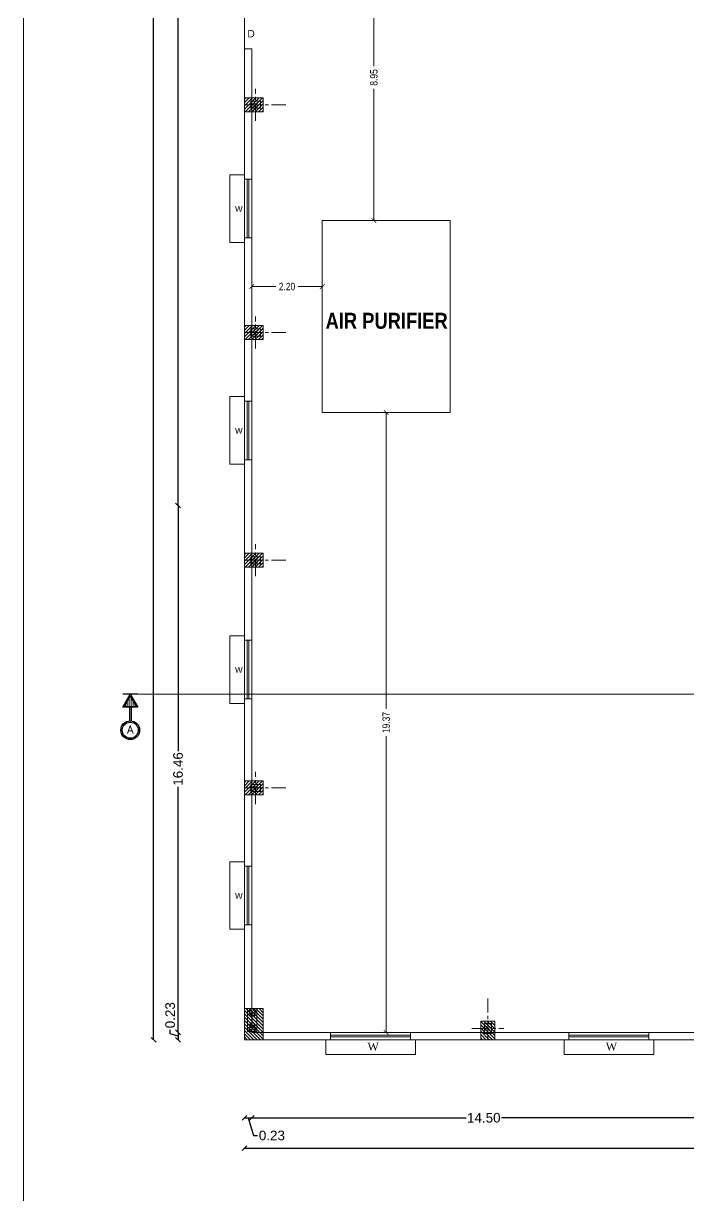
# Model space of a CAD drawing. Header units: metres. Extents: x -1560405 to -1559609, y 42907 to 43310.
# Drawn here: x -1559943.01 to -1559922.22, y 42955.75 to 42992.38 of the extents above; entities that cross this region are included whole.
import ezdxf

# ---------------------------------------------------------------- set-up
doc = ezdxf.new("R2010")
doc.units = ezdxf.units.M
doc.header["$LTSCALE"] = 750
doc.header["$MEASUREMENT"] = 0
doc.header["$PDMODE"] = 35
doc.header["$PDSIZE"] = 50
doc.linetypes.add('CENTER2', pattern=[1.125, 0.75, -0.125, 0.125, -0.125])
doc.linetypes.add('DASHED2', pattern=[9.525, 6.35, -3.175])
doc.layers.get('0').update_dxf_attribs({"lineweight": 5})
doc.layers.get('Defpoints').update_dxf_attribs({"lineweight": 0})
doc.layers.add('BLK_1_FLR_0_BLT_UP_AREA', color=1, linetype='Continuous', plot=False)
doc.layers.add('BLK_1_FLR_0_CARPET_AREA', color=10, linetype='Continuous')
doc.layers.add('BLK_1_FLR_0_REGULAR_ROOM_1', color=117, linetype='Continuous')
doc.layers.add('grid', color=253, linetype='Continuous', lineweight=5)
doc.styles.add('2', font='swisscb.ttf', dxfattribs={"height": 0.23})
doc.styles.add('GLOBAL INFRA', font='ARIALNB.TTF', dxfattribs={"height": 0.3})
doc.styles.add('mani', font='swissc.ttf', dxfattribs={"height": 0.23})
doc.styles.get("Standard").update_dxf_attribs({"font": 'arial.ttf'})
doc.styles.add('STYLE2', font='romant.shx', dxfattribs={"width": 0.8, "height": 4})
doc.dimstyles.new('Civil Mt', dxfattribs={"dimtxt": 0.23, "dimasz": 0.15, "dimexe": 0, "dimexo": 0, "dimgap": 0.1, "dimtad": 0, "dimzin": 0, "dimdsep": 46, "dimtxsty": 'mani', "dimblk": 'ARCHTICK', "dimcen": 0, "dimse1": 1, "dimse2": 1, "dimclrd": 253, "dimclrt": 7, "dimadec": 0, "dimazin": 3, "dimtfac": 1, "dimtofl": 0, "dimtmove": 1, "dimatfit": 3, "dimfxl": 0, "dimfrac": 2, "dimtolj": 1, "dimtzin": 0, "dimlwd": 13, "dimarcsym": 0})
doc.dimstyles.new('Civil mt size large', dxfattribs={"dimtxt": 0.3, "dimasz": 0.15, "dimexe": 0, "dimexo": 0, "dimgap": 0.0625, "dimtad": 0, "dimzin": 0, "dimdsep": 46, "dimtxsty": 'Standard', "dimblk": 'OBLIQUE', "dimcen": 0, "dimse1": 1, "dimse2": 1, "dimclrd": 253, "dimclrt": 7, "dimadec": 0, "dimazin": 3, "dimtfac": 1, "dimtofl": 0, "dimtmove": 1, "dimatfit": 3, "dimfxl": 0, "dimfrac": 2, "dimtolj": 1, "dimtzin": 0, "dimarcsym": 0})

# ---------------------------------------------------------------- blocks, each defined once
blk = doc.blocks.new('Z$W@#0BBF08D7')
for p, q in [((84, 42), (0, 42)), ((42, 84), (42, 0))]:
    blk.add_line(p, q)
blk.add_circle((42, 42), 21)
blk = doc.blocks.new('Z$W@#71D679F2')
at = {"color": 1}
for points in [[(0, 300), (740, 300), (740, 0), (0, 0)], [(135, 50), (135, 250), (145, 250), (145, 50)], [(145, 147), (595, 147), (595, 152), (145, 152)], [(605, 50), (605, 250), (595, 250), (595, 50)]]:
    blk.add_lwpolyline(points, close=True, dxfattribs=at)
for p in [(18, 183), (18, 33), (168, 183), (168, 33)]:
    blk.add_blockref('Z$W@#0BBF08D7', p)
at = {"xscale": -1}
for p in [(572, 183), (572, 33), (722, 183), (722, 33)]:
    blk.add_blockref('Z$W@#0BBF08D7', p, dxfattribs=at)
blk = doc.blocks.new('_Oblique')
at = {"color": 0, "linetype": 'ByBlock', "lineweight": -2}
blk.add_line((-0.5, -0.5), (0.5, 0.5), dxfattribs=at)
blk = doc.blocks.new('*D539')
at = {"color": 253, "lineweight": -2}
for p, q in [((-1559936.104, 42957.233), (-1559882.081, 42957.233)), ((-1559826.714, 42957.233), (-1559880.738, 42957.233))]:
    blk.add_line(p, q, dxfattribs=at)
at = {"layer": 'Defpoints', "color": 0}
for p in [(-1559936.104, 42960.623, 0), (-1559826.714, 42960.623), (-1559936.104, 42957.233)]:
    blk.add_point(p, dxfattribs=at)
at = {"color": 253, "lineweight": -2, "xscale": 0.15, "yscale": 0.15, "zscale": 0.15, "rotation": 180}
blk.add_blockref('_Oblique', (-1559936.104, 42957.233), dxfattribs=at)
at = {"color": 253, "lineweight": -2, "xscale": 0.15, "yscale": 0.15, "zscale": 0.15}
blk.add_blockref('_Oblique', (-1559826.714, 42957.233), dxfattribs=at)
at = {"color": 7, "insert": (-1559881.409, 42957.233), "char_height": 0.3, "attachment_point": 5}
blk.add_mtext('\\A1;109.39', dxfattribs=at)
blk = doc.blocks.new('*D547')
at = {"color": 253, "lineweight": -2}
for p, q in [((-1559935.874, 42958.183), (-1559929.176, 42958.183)), ((-1559921.369, 42958.183), (-1559928.068, 42958.183))]:
    blk.add_line(p, q, dxfattribs=at)
at = {"layer": 'Defpoints', "color": 0}
for p in [(-1559935.874, 42961.99), (-1559921.369, 42961.993, 0), (-1559921.369, 42958.183)]:
    blk.add_point(p, dxfattribs=at)
at = {"color": 253, "lineweight": -2, "xscale": 0.15, "yscale": 0.15, "zscale": 0.15, "rotation": 180}
blk.add_blockref('_Oblique', (-1559935.874, 42958.183), dxfattribs=at)
at = {"color": 253, "lineweight": -2, "xscale": 0.15, "yscale": 0.15, "zscale": 0.15}
blk.add_blockref('_Oblique', (-1559921.369, 42958.183), dxfattribs=at)
at = {"color": 7, "insert": (-1559928.622, 42958.183), "char_height": 0.3, "attachment_point": 5}
blk.add_mtext('\\A1;14.50', dxfattribs=at)
blk = doc.blocks.new('*D490')
at = {"color": 253, "lineweight": -2}
for p, q in [((-1559936.104, 42958.183), (-1559935.874, 42958.183)), ((-1559935.989, 42958.183), (-1559935.823, 42957.63)), ((-1559935.823, 42957.63), (-1559935.698, 42957.63))]:
    blk.add_line(p, q, dxfattribs=at)
at = {"layer": 'Defpoints', "color": 0}
for p in [(-1559936.104, 42961.967, 0), (-1559935.874, 42961.967), (-1559935.874, 42958.183)]:
    blk.add_point(p, dxfattribs=at)
at = {"color": 253, "lineweight": -2, "xscale": 0.15, "yscale": 0.15, "zscale": 0.15, "rotation": 180}
blk.add_blockref('_Oblique', (-1559936.104, 42958.183), dxfattribs=at)
at = {"color": 253, "lineweight": -2, "xscale": 0.15, "yscale": 0.15, "zscale": 0.15}
blk.add_blockref('_Oblique', (-1559935.874, 42958.183), dxfattribs=at)
at = {"color": 7, "insert": (-1559935.246, 42957.63), "char_height": 0.3, "attachment_point": 5}
blk.add_mtext('\\A1;0.23', dxfattribs=at)
blk = doc.blocks.new('*D548')
at = {"color": 253, "lineweight": -2}
for p, q in [((-1559938.426, 42960.812), (-1559938.426, 42960.937)), ((-1559938.179, 42960.738), (-1559938.426, 42960.812)), ((-1559938.179, 42960.853), (-1559938.179, 42960.623))]:
    blk.add_line(p, q, dxfattribs=at)
at = {"layer": 'Defpoints', "color": 0}
for p in [(-1559935.044, 42960.853), (-1559938.179, 42960.623), (-1559935.044, 42960.623)]:
    blk.add_point(p, dxfattribs=at)
at = {"color": 253, "lineweight": -2, "xscale": 0.15, "yscale": 0.15, "zscale": 0.15}
for p, rotation in [((-1559938.179, 42960.853), 90), ((-1559938.179, 42960.623), 270)]:
    blk.add_blockref('_Oblique', p, dxfattribs=dict(at, rotation=rotation))
at = {"color": 7, "insert": (-1559938.426, 42961.389), "char_height": 0.3, "attachment_point": 5, "rotation": 90}
blk.add_mtext('\\A1;0.23', dxfattribs=at)
blk = doc.blocks.new('*D491')
at = {"color": 253, "lineweight": -2}
for p, q in [((-1559938.179, 42977.315), (-1559938.179, 42969.639)), ((-1559938.179, 42960.853), (-1559938.179, 42968.53))]:
    blk.add_line(p, q, dxfattribs=at)
at = {"layer": 'Defpoints', "color": 0}
for p in [(-1559938.179, 42977.315), (-1559934.983, 42977.315, 0), (-1559935.044, 42960.853)]:
    blk.add_point(p, dxfattribs=at)
at = {"color": 253, "lineweight": -2, "xscale": 0.15, "yscale": 0.15, "zscale": 0.15}
for p, rotation in [((-1559938.179, 42977.315), 90), ((-1559938.179, 42960.853), 270)]:
    blk.add_blockref('_Oblique', p, dxfattribs=dict(at, rotation=rotation))
at = {"color": 7, "insert": (-1559938.179, 42969.084), "char_height": 0.3, "attachment_point": 5, "rotation": 90}
blk.add_mtext('\\A1;16.46', dxfattribs=at)
blk = doc.blocks.new('*D492')
at = {"color": 253, "lineweight": -2}
for p, q in [((-1559938.179, 43103.29), (-1559938.179, 43040.974)), ((-1559938.179, 42977.315), (-1559938.179, 43039.632))]:
    blk.add_line(p, q, dxfattribs=at)
at = {"layer": 'Defpoints', "color": 0}
for p in [(-1559938.179, 43103.29), (-1559934.983, 43103.29, 0), (-1559934.983, 42977.315, 0)]:
    blk.add_point(p, dxfattribs=at)
at = {"color": 253, "lineweight": -2, "xscale": 0.15, "yscale": 0.15, "zscale": 0.15}
for p, rotation in [((-1559938.179, 43103.29), 90), ((-1559938.179, 42977.315), 270)]:
    blk.add_blockref('_Oblique', p, dxfattribs=dict(at, rotation=rotation))
at = {"color": 7, "insert": (-1559938.179, 43040.303), "char_height": 0.3, "attachment_point": 5, "rotation": 90}
blk.add_mtext('\\A1;125.97', dxfattribs=at)
blk = doc.blocks.new('*D494')
at = {"color": 253, "lineweight": -2}
for p, q in [((-1559938.942, 43111.548), (-1559938.942, 43036.755)), ((-1559938.942, 42960.623), (-1559938.942, 43035.416))]:
    blk.add_line(p, q, dxfattribs=at)
at = {"layer": 'Defpoints', "color": 0}
for p in [(-1559936.104, 43111.548), (-1559938.942, 42960.623), (-1559936.104, 42960.623, 0)]:
    blk.add_point(p, dxfattribs=at)
at = {"color": 253, "lineweight": -2, "xscale": 0.15, "yscale": 0.15, "zscale": 0.15}
for p, rotation in [((-1559938.942, 43111.548), 90), ((-1559938.942, 42960.623), 270)]:
    blk.add_blockref('_Oblique', p, dxfattribs=dict(at, rotation=rotation))
at = {"color": 7, "insert": (-1559938.942, 43036.085), "char_height": 0.3, "attachment_point": 5, "rotation": 90}
blk.add_mtext('\\A1;150.92', dxfattribs=at)
blk = doc.blocks.new('A$C29E24354')
at = {"ltscale": 5}
h = blk.add_hatch(dxfattribs=at)
h.set_pattern_fill('LINE', color=256, scale=0.8, style=0)
h.set_pattern_definition([(2e-15, (14266.147, 50002.224), (-2e-16, 2.54), [])])
h.paths.add_polyline_path([(2.2, 12.2), (15.8, 4.3), (15.8, 20.1)])
at = {"color": 0, "lineweight": 25}
blk.add_line((0, 21.9), (0, 2.4), dxfattribs=at)
at = {"lineweight": 25, "ltscale": 5}
for p, q in [((16.9, 13.2), (34.5, 13.2)), ((16.9, 11.2), (34.5, 11.2))]:
    blk.add_line(p, q, dxfattribs=at)
at = {"color": 0, "lineweight": 25}
blk.add_lwpolyline([(0, 12.2), (16.9, 21.9), (16.9, 2.4)], close=True, dxfattribs=at)
at = {"ltscale": 5}
blk.add_lwpolyline([(2.2, 12.2), (15.8, 20.1), (15.8, 4.3)], close=True, dxfattribs=at)
at = {"lineweight": 25, "ltscale": 5}
for radius in [12.2, 10.4]:
    blk.add_circle((46.7, 12.2), radius, dxfattribs=at)
blk = doc.blocks.new('_ArchTick')
at = {"color": 0, "linetype": 'ByBlock', "const_width": 0.15}
blk.add_lwpolyline([(-0.5, -0.5), (0.5, 0.5)], dxfattribs=at)
blk = doc.blocks.new('*D590')
at = {"color": 253, "lineweight": 13}
for p, q in [((-1559935.874, 42984.156), (-1559935.126, 42984.156)), ((-1559933.673, 42984.156), (-1559934.421, 42984.156))]:
    blk.add_line(p, q, dxfattribs=at)
at = {"layer": 'Defpoints', "color": 0}
for p in [(-1559935.874, 42984.156), (-1559933.673, 42984.156), (-1559933.673, 42984.156)]:
    blk.add_point(p, dxfattribs=at)
at = {"color": 253, "lineweight": 13, "xscale": 0.15, "yscale": 0.15, "zscale": 0.15, "rotation": 180}
blk.add_blockref('_ArchTick', (-1559935.874, 42984.156), dxfattribs=at)
at = {"color": 253, "lineweight": 13, "xscale": 0.15, "yscale": 0.15, "zscale": 0.15}
blk.add_blockref('_ArchTick', (-1559933.673, 42984.156), dxfattribs=at)
at = {"color": 7, "insert": (-1559934.774, 42984.156), "char_height": 0.23, "attachment_point": 5, "style": 'mani'}
blk.add_mtext('\\A1;2.20', dxfattribs=at)
blk = doc.blocks.new('*D591')
at = {"color": 253, "lineweight": 13}
for p, q in [((-1559931.673, 42980.218), (-1559931.673, 42970.96)), ((-1559931.673, 42960.853), (-1559931.673, 42970.111))]:
    blk.add_line(p, q, dxfattribs=at)
at = {"layer": 'Defpoints', "color": 0}
for p in [(-1559931.673, 42980.218), (-1559931.673, 42960.853), (-1559931.673, 42960.853)]:
    blk.add_point(p, dxfattribs=at)
at = {"color": 253, "lineweight": 13, "xscale": 0.15, "yscale": 0.15, "zscale": 0.15}
for p, rotation in [((-1559931.673, 42980.218), 90), ((-1559931.673, 42960.853), 270)]:
    blk.add_blockref('_ArchTick', p, dxfattribs=dict(at, rotation=rotation))
at = {"color": 7, "insert": (-1559931.673, 42970.535), "char_height": 0.23, "attachment_point": 5, "rotation": 90, "style": 'mani'}
blk.add_mtext('\\A1;19.37', dxfattribs=at)
blk = doc.blocks.new('*D592')
at = {"color": 253, "lineweight": 13}
for p, q in [((-1559932.058, 42995.164), (-1559932.058, 42991.043)), ((-1559932.058, 42986.218), (-1559932.058, 42990.339))]:
    blk.add_line(p, q, dxfattribs=at)
at = {"layer": 'Defpoints', "color": 0}
for p in [(-1559932.1, 42995.164), (-1559932.058, 42995.164), (-1559932.1, 42986.218)]:
    blk.add_point(p, dxfattribs=at)
at = {"color": 253, "lineweight": 13, "xscale": 0.15, "yscale": 0.15, "zscale": 0.15}
for p, rotation in [((-1559932.058, 42995.164), 90), ((-1559932.058, 42986.218), 270)]:
    blk.add_blockref('_ArchTick', p, dxfattribs=dict(at, rotation=rotation))
at = {"color": 7, "insert": (-1559932.058, 42990.691), "char_height": 0.23, "attachment_point": 5, "rotation": 90, "style": 'mani'}
blk.add_mtext('\\A1;8.95', dxfattribs=at)
blk = doc.blocks.new('Z$W@#459304DB')
for p, q in [((44, 22), (0, 22)), ((22, 0), (22, 44))]:
    blk.add_line(p, q)
blk.add_circle((22, 22), 11)
blk = doc.blocks.new('Z$W@#47CD4689')
at = {"color": 1}
for points in [[(-210, 0), (-210, 225), (-200, 225), (-200, 0)], [(-210, 225), (110, 225), (110, 0), (-210, 0)], [(-200, 110), (100, 110), (100, 115), (-200, 115)], [(110, 0), (110, 225), (100, 225), (100, 0)]]:
    blk.add_lwpolyline(points, close=True, dxfattribs=at)
at = {"layer": 'grid', "linetype": 'CENTER2'}
for points in [[(-50, -404), (-50, 629)], [(-410, 113), (915, 113)]]:
    blk.add_lwpolyline(points, dxfattribs=at)
for p in [(-122, 141), (-122, 41), (-22, 141), (-22, 41)]:
    blk.add_blockref('Z$W@#459304DB', p)

msp = doc.modelspace()

# ---------------------------------------------------------------- hatches: boundary and pattern name
at = {"linetype": 'Continuous'}
h = msp.add_hatch(dxfattribs=at)
h.set_pattern_fill('ANSI31', scale=0.585)
h.set_pattern_definition([(45, (-1562670.309335, 44374.696025), (-0.0517071834, 0.0517071834), [])])
h.paths.add_polyline_path([(-1559935.5192, 42989.61828), (-1559936.1042, 42989.61828), (-1559936.1042, 42990.05703), (-1559935.5192, 42990.05703)])
h = msp.add_hatch(dxfattribs=at)
h.set_pattern_fill('ANSI31', scale=0.585)
h.set_pattern_definition([(45, (-1562670.309335, 44367.58103), (-0.0517071834, 0.0517071834), [])])
h.paths.add_polyline_path([(-1559935.5192, 42982.50329), (-1559936.1042, 42982.50329), (-1559936.1042, 42982.94204), (-1559935.5192, 42982.94204)])
h = msp.add_hatch(dxfattribs=at)
h.set_pattern_fill('ANSI31', scale=0.585)
h.set_pattern_definition([(45, (-1562670.309335, 44360.466036), (-0.0517071834, 0.0517071834), [])])
h.paths.add_polyline_path([(-1559935.5192, 42975.38829), (-1559936.1042, 42975.38829), (-1559936.1042, 42975.82704), (-1559935.5192, 42975.82704)])
h = msp.add_hatch(dxfattribs=at)
h.set_pattern_fill('ANSI31', scale=0.585)
h.set_pattern_definition([(45, (-1562670.309335, 44353.35104), (-0.0517071834, 0.0517071834), [])])
h.paths.add_polyline_path([(-1559935.5192, 42968.2733), (-1559936.1042, 42968.2733), (-1559936.1042, 42968.71205), (-1559935.5192, 42968.71205)])
h = msp.add_hatch(dxfattribs=at)
h.set_pattern_fill('ANSI31', scale=0.585, angle=-90)
h.set_pattern_definition([(315, (-1558581.90021, 45796.85523), (0.0517071834, 0.0517071834), [])])
h.paths.add_polyline_path([(-1559935.5192, 42960.62268), (-1559935.5192, 42961.59768), (-1559936.1042, 42961.59768), (-1559936.1042, 42960.62268)])
h = msp.add_hatch(dxfattribs=at)
h.set_pattern_fill('ANSI31', scale=0.585, angle=-90)
h.set_pattern_definition([(315, (-1558543.63683, 45782.80781), (0.0517071834, 0.0517071834), [])])
h.paths.add_polyline_path([(-1559928.71457, 42961.20768), (-1559928.71457, 42960.62268), (-1559928.27582, 42960.62268), (-1559928.27582, 42961.20768)])

# ---------------------------------------------------------------- linework, layer by layer
at = {"color": 7}
for p, q in [((-1559935.8742, 42991.58528), (-1559936.1042, 42991.58528)), ((-1559933.41119, 42960.85268), (-1559933.41119, 42960.62268)), ((-1559930.91119, 42960.76193), (-1559933.41119, 42960.76193)), ((-1559930.91119, 42960.71193), (-1559933.41119, 42960.71193)), ((-1559930.91119, 42960.85268), (-1559930.91119, 42960.62268)), ((-1559925.96179, 42960.85268), (-1559925.96179, 42960.62268)), ((-1559923.46179, 42960.76193), (-1559925.96179, 42960.76193)), ((-1559923.46179, 42960.71193), (-1559925.96179, 42960.71193)), ((-1559923.46179, 42960.85268), (-1559923.46179, 42960.62268))]:
    msp.add_line(p, q, dxfattribs=at)
at = {"color": 7, "linetype": 'DASHED2', "ltscale": 0.2}
for p, q in [((-1559936.1042, 42987.65146), (-1559936.5642, 42987.65146)), ((-1559936.5642, 42987.65146), (-1559936.5642, 42985.53949)), ((-1559936.5642, 42985.53949), (-1559936.1042, 42985.53949)), ((-1559936.1042, 42980.71786), (-1559936.5642, 42980.71786)), ((-1559936.5642, 42980.71786), (-1559936.5642, 42978.60589)), ((-1559936.5642, 42978.60589), (-1559936.1042, 42978.60589)), ((-1559936.1042, 42973.24632), (-1559936.5642, 42973.24632)), ((-1559936.5642, 42973.24632), (-1559936.5642, 42971.13435)), ((-1559936.5642, 42971.13435), (-1559936.1042, 42971.13435)), ((-1559936.1042, 42966.18511), (-1559936.5642, 42966.18511)), ((-1559936.5642, 42966.18511), (-1559936.5642, 42964.07314)), ((-1559936.5642, 42964.07314), (-1559936.1042, 42964.07314))]:
    msp.add_line(p, q, dxfattribs=at)
at = {"color": 7, "ltscale": 0.2}
for p, q in [((-1559935.8742, 42987.51146), (-1559936.1042, 42987.51146)), ((-1559936.01457, 42985.67949), (-1559936.01457, 42987.51146)), ((-1559935.98917, 42987.51146), (-1559935.98917, 42987.51146)), ((-1559935.96377, 42985.67949), (-1559935.96377, 42987.51146)), ((-1559936.1042, 42985.67949), (-1559935.8742, 42985.67949)), ((-1559935.98917, 42985.67949), (-1559935.98917, 42985.67949)), ((-1559935.8742, 42980.57786), (-1559936.1042, 42980.57786)), ((-1559936.01457, 42978.74589), (-1559936.01457, 42980.57786)), ((-1559935.98917, 42980.57786), (-1559935.98917, 42980.57786)), ((-1559935.96377, 42978.74589), (-1559935.96377, 42980.57786)), ((-1559936.1042, 42978.74589), (-1559935.8742, 42978.74589)), ((-1559935.98917, 42978.74589), (-1559935.98917, 42978.74589)), ((-1559935.8742, 42973.10632), (-1559936.1042, 42973.10632)), ((-1559936.01457, 42971.27435), (-1559936.01457, 42973.10632)), ((-1559935.98917, 42973.10632), (-1559935.98917, 42973.10632)), ((-1559935.96377, 42971.27435), (-1559935.96377, 42973.10632)), ((-1559936.1042, 42971.27435), (-1559935.8742, 42971.27435)), ((-1559935.98917, 42971.27435), (-1559935.98917, 42971.27435)), ((-1559935.8742, 42966.04511), (-1559936.1042, 42966.04511)), ((-1559936.01457, 42964.21314), (-1559936.01457, 42966.04511)), ((-1559935.98917, 42966.04511), (-1559935.98917, 42966.04511)), ((-1559935.96377, 42964.21314), (-1559935.96377, 42966.04511)), ((-1559936.1042, 42964.21314), (-1559935.8742, 42964.21314)), ((-1559935.98917, 42964.21314), (-1559935.98917, 42964.21314))]:
    msp.add_line(p, q, dxfattribs=at)
at = {"color": 7, "linetype": 'DASHED2'}
msp.add_line((-1559821.88834, 42971.41625, 0), (-1559939.43992, 42971.41625, 0), dxfattribs=at)
at = {"color": 7, "ltscale": 0.8}
for p, q in [((-1559933.56119, 42960.62268), (-1559933.56119, 42960.16268)), ((-1559930.76119, 42960.62268), (-1559930.76119, 42960.16268)), ((-1559926.11179, 42960.62268), (-1559926.11179, 42960.16268)), ((-1559923.31179, 42960.62268), (-1559923.31179, 42960.16268)), ((-1559933.56119, 42960.16268), (-1559930.76119, 42960.16268)), ((-1559926.11179, 42960.16268), (-1559923.31179, 42960.16268))]:
    msp.add_line(p, q, dxfattribs=at)
at = {"color": 7}
for points in [[(-1559608.97831, 43167.13879), (-1559943.01255, 43167.13879), (-1559943.01255, 42906.74882), (-1559608.97831, 42906.74882)], [(-1559936.1042, 42960.62268), (-1559936.1042, 43111.5476), (-1559826.71409, 43111.5476), (-1559826.7142, 42960.62268)], [(-1559933.67298, 42986.21812), (-1559929.67298, 42986.21812), (-1559929.67298, 42980.21812), (-1559933.67298, 42980.21812)]]:
    msp.add_lwpolyline(points, close=True, dxfattribs=at)
msp.add_lwpolyline([(-1559917.63925, 42960.85268), (-1559935.8742, 42960.85268), (-1559935.8742, 42991.58528)], dxfattribs=at)
at = {"color": 7, "linetype": 'Continuous'}
for points, elevation in [([(-1559935.5192, 42990.05703), (-1559936.1042, 42990.05703), (-1559936.1042, 42989.61828), (-1559935.5192, 42989.61828)], 0.00067), ([(-1559935.5192, 42982.94204), (-1559936.1042, 42982.94204), (-1559936.1042, 42982.50329), (-1559935.5192, 42982.50329)], 0.00044), ([(-1559935.5192, 42975.82704), (-1559936.1042, 42975.82704), (-1559936.1042, 42975.38829), (-1559935.5192, 42975.38829)], 0.00022), ([(-1559928.27582, 42961.20768), (-1559928.27582, 42960.62268), (-1559928.71457, 42960.62268), (-1559928.71457, 42961.20768)], 94.40535)]:
    msp.add_lwpolyline(points, close=True, dxfattribs=dict(at, elevation=elevation))
for points in [[(-1559935.5192, 42968.71205), (-1559936.1042, 42968.71205), (-1559936.1042, 42968.2733), (-1559935.5192, 42968.2733)], [(-1559935.5192, 42961.59768), (-1559935.5192, 42960.62268), (-1559936.1042, 42960.62268), (-1559936.1042, 42961.59768)]]:
    msp.add_lwpolyline(points, close=True, dxfattribs=at)
at = {"layer": 'BLK_1_FLR_0_BLT_UP_AREA', "color": 45, "const_width": 0.01}
msp.add_lwpolyline([(-1559936.1042, 42960.62268), (-1559826.71409, 42960.62268), (-1559826.71409, 43111.5476), (-1559936.1042, 43111.5476)], close=True, dxfattribs=at)
at = {"layer": 'BLK_1_FLR_0_CARPET_AREA', "color": 46, "const_width": 0.001}
msp.add_lwpolyline([(-1559921.36925, 42960.85268), (-1559921.37006, 42965.35264), (-1559917.64006, 42965.35331), (-1559917.64006, 42967.85105), (-1559896.27394, 42967.85105), (-1559896.27394, 42960.85268), (-1559826.9442, 42960.85268), (-1559826.9442, 43111.3176), (-1559935.8742, 43111.3176), (-1559935.8742, 42960.85268), (-1559921.36925, 42960.85268)], close=True, dxfattribs=at)
at = {"layer": 'BLK_1_FLR_0_REGULAR_ROOM_1', "color": 4, "const_width": 0.001, "elevation": 0}
msp.add_lwpolyline([(-1559921.36936, 42960.85268), (-1559921.37018, 42965.35264), (-1559917.64018, 42965.35331), (-1559917.64018, 42967.85105), (-1559896.27405, 42967.85105), (-1559896.27405, 42960.85268), (-1559826.94432, 42960.85268), (-1559826.94432, 43111.3176), (-1559935.87432, 43111.3176), (-1559935.87432, 42960.85268), (-1559921.36936, 42960.85268)], close=True, dxfattribs=at)

# ---------------------------------------------------------------- block references
at = {"color": 7, "xscale": 0.000975, "yscale": 0.000975, "zscale": 0.000975}
for p in [(-1559935.70457, 42989.72797, -94.40468), (-1559935.70457, 42982.61297, -94.40491), (-1559935.70457, 42975.49798, -94.40513), (-1559935.70457, 42968.38299, -94.40535)]:
    msp.add_blockref('Z$W@#47CD4689', p, dxfattribs=at)
at = {"color": 7, "linetype": 'DASHED2', "xscale": 0.0239999999996508, "yscale": 0.0239999999996508, "zscale": 0.0239999999996508, "rotation": 269.9999999999999}
msp.add_blockref('A$C29E24354', (-1559939.96603, 42971.41625, 0), dxfattribs=at)
at = {"color": 7, "xscale": -0.000975, "yscale": 0.000975, "zscale": 0.000975}
for name, p, rotation in [('Z$W@#47CD4689', (-1559928.605, 42961.02243), 270), ('Z$W@#71D679F2', (-1559936.0067, 42960.87622, 0.00466), 269.9999999999988)]:
    msp.add_blockref(name, p, dxfattribs=dict(at, rotation=rotation))

# ---------------------------------------------------------------- texts
at = {"color": 7, "ltscale": 0.2}
for s, p in [('D', (-1559936.01356, 42991.94476)), ('w', (-1559936.39551, 42986.49468)), ('w', (-1559936.39551, 42979.56109)), ('w', (-1559936.39551, 42972.08954)), ('w', (-1559936.39551, 42965.02834))]:
    msp.add_text(s, height=0.23, dxfattribs=at).set_placement(p)
at = {"color": 7, "style": 'GLOBAL INFRA'}
msp.add_text('AIR PURIFIER', height=0.5, dxfattribs=at).set_placement((-1559933.56743, 42982.83847, -59.00586))
at = {"color": 7, "linetype": 'DASHED2', "style": 'STYLE2'}
msp.add_text('A', height=0.2496, rotation=359.817788, dxfattribs=at).set_placement((-1559939.76848, 42970.19153, 0))
at = {"color": 7, "lineweight": -3, "char_height": 0.25, "attachment_point": 1, "style": '2'}
for insert in [(-1559932.2596, 42960.53628), (-1559924.81021, 42960.53628)]:
    msp.add_mtext_dynamic_manual_height_columns('{\\fTimes New Roman|b0|i0|c0|p18;W}', width=0.804374, gutter_width=1.75, heights=[0], dxfattribs=dict(at, insert=insert))

# ---------------------------------------------------------------- dimensions: what is measured, and where the dimension line sits
at = {"color": 7}
for base, p1, p2, picture, middle in [((-1559938.94183, 42960.62268), (-1559936.1042, 43111.5476), (-1559936.10421, 42960.62268, 0), '*D494', (-1559938.94183, 43036.08514)), ((-1559938.17918, 43103.29018), (-1559934.98321, 42977.31543, 0), (-1559934.98321, 43103.29018, 0), '*D492', (-1559938.17918, 43040.3028)), ((-1559938.17918, 42977.31543), (-1559935.04376, 42960.85268), (-1559934.98321, 42977.31543, 0), '*D491', (-1559938.17918, 42969.08405)), ((-1559938.17918, 42960.62268), (-1559935.04376, 42960.85268), (-1559935.04376, 42960.62268), '*D548', (-1559938.4262, 42960.99929))]:
    dim = msp.add_linear_dim(base=base, p1=p1, p2=p2, angle=90, dimstyle='Civil mt size large', dxfattribs=at)
    dim.commit()
    dim.dimension.update_dxf_attribs({"geometry": picture, "text_midpoint": middle})
at = {"color": 1}
for base, p1, p2, picture, middle in [((-1559932.05833, 42995.16401), (-1559932.10033, 42986.21812), (-1559932.10033, 42995.16401), '*D592', (-1559932.05833, 42990.69107)), ((-1559931.67298, 42960.85268), (-1559931.67298, 42980.21812), (-1559931.67298, 42960.85268), '*D591', (-1559931.67298, 42970.5354))]:
    dim = msp.add_linear_dim(base=base, p1=p1, p2=p2, angle=90, dimstyle='Civil Mt', dxfattribs=at)
    dim.commit()
    dim.dimension.update_dxf_attribs({"geometry": picture, "text_midpoint": middle})
dim = msp.add_linear_dim(base=(-1559933.67298, 42984.15589), p1=(-1559935.8742, 42984.15589), p2=(-1559933.67298, 42984.15589), dimstyle='Civil Mt', dxfattribs=at)
dim.commit()
dim.dimension.update_dxf_attribs({"geometry": '*D590', "text_midpoint": (-1559934.77359, 42984.15589)})
at = {"color": 7}
for base, p1, p2, picture, middle in [((-1559935.8742, 42958.18336), (-1559936.10421, 42961.96742, 0), (-1559935.8742, 42961.96742), '*D490', (-1559935.63564, 42957.62979)), ((-1559921.36946, 42958.18336), (-1559935.8742, 42961.99017), (-1559921.36946, 42961.99278, 0), '*D547', (-1559928.62183, 42958.18336)), ((-1559936.10421, 42957.23256), (-1559826.71409, 42960.62268), (-1559936.10421, 42960.62268, 0), '*D539', (-1559881.40915, 42957.23256))]:
    dim = msp.add_linear_dim(base=base, p1=p1, p2=p2, dimstyle='Civil mt size large', dxfattribs=at)
    dim.commit()
    dim.dimension.update_dxf_attribs({"geometry": picture, "text_midpoint": middle})

doc.saveas('drawing.dxf')
